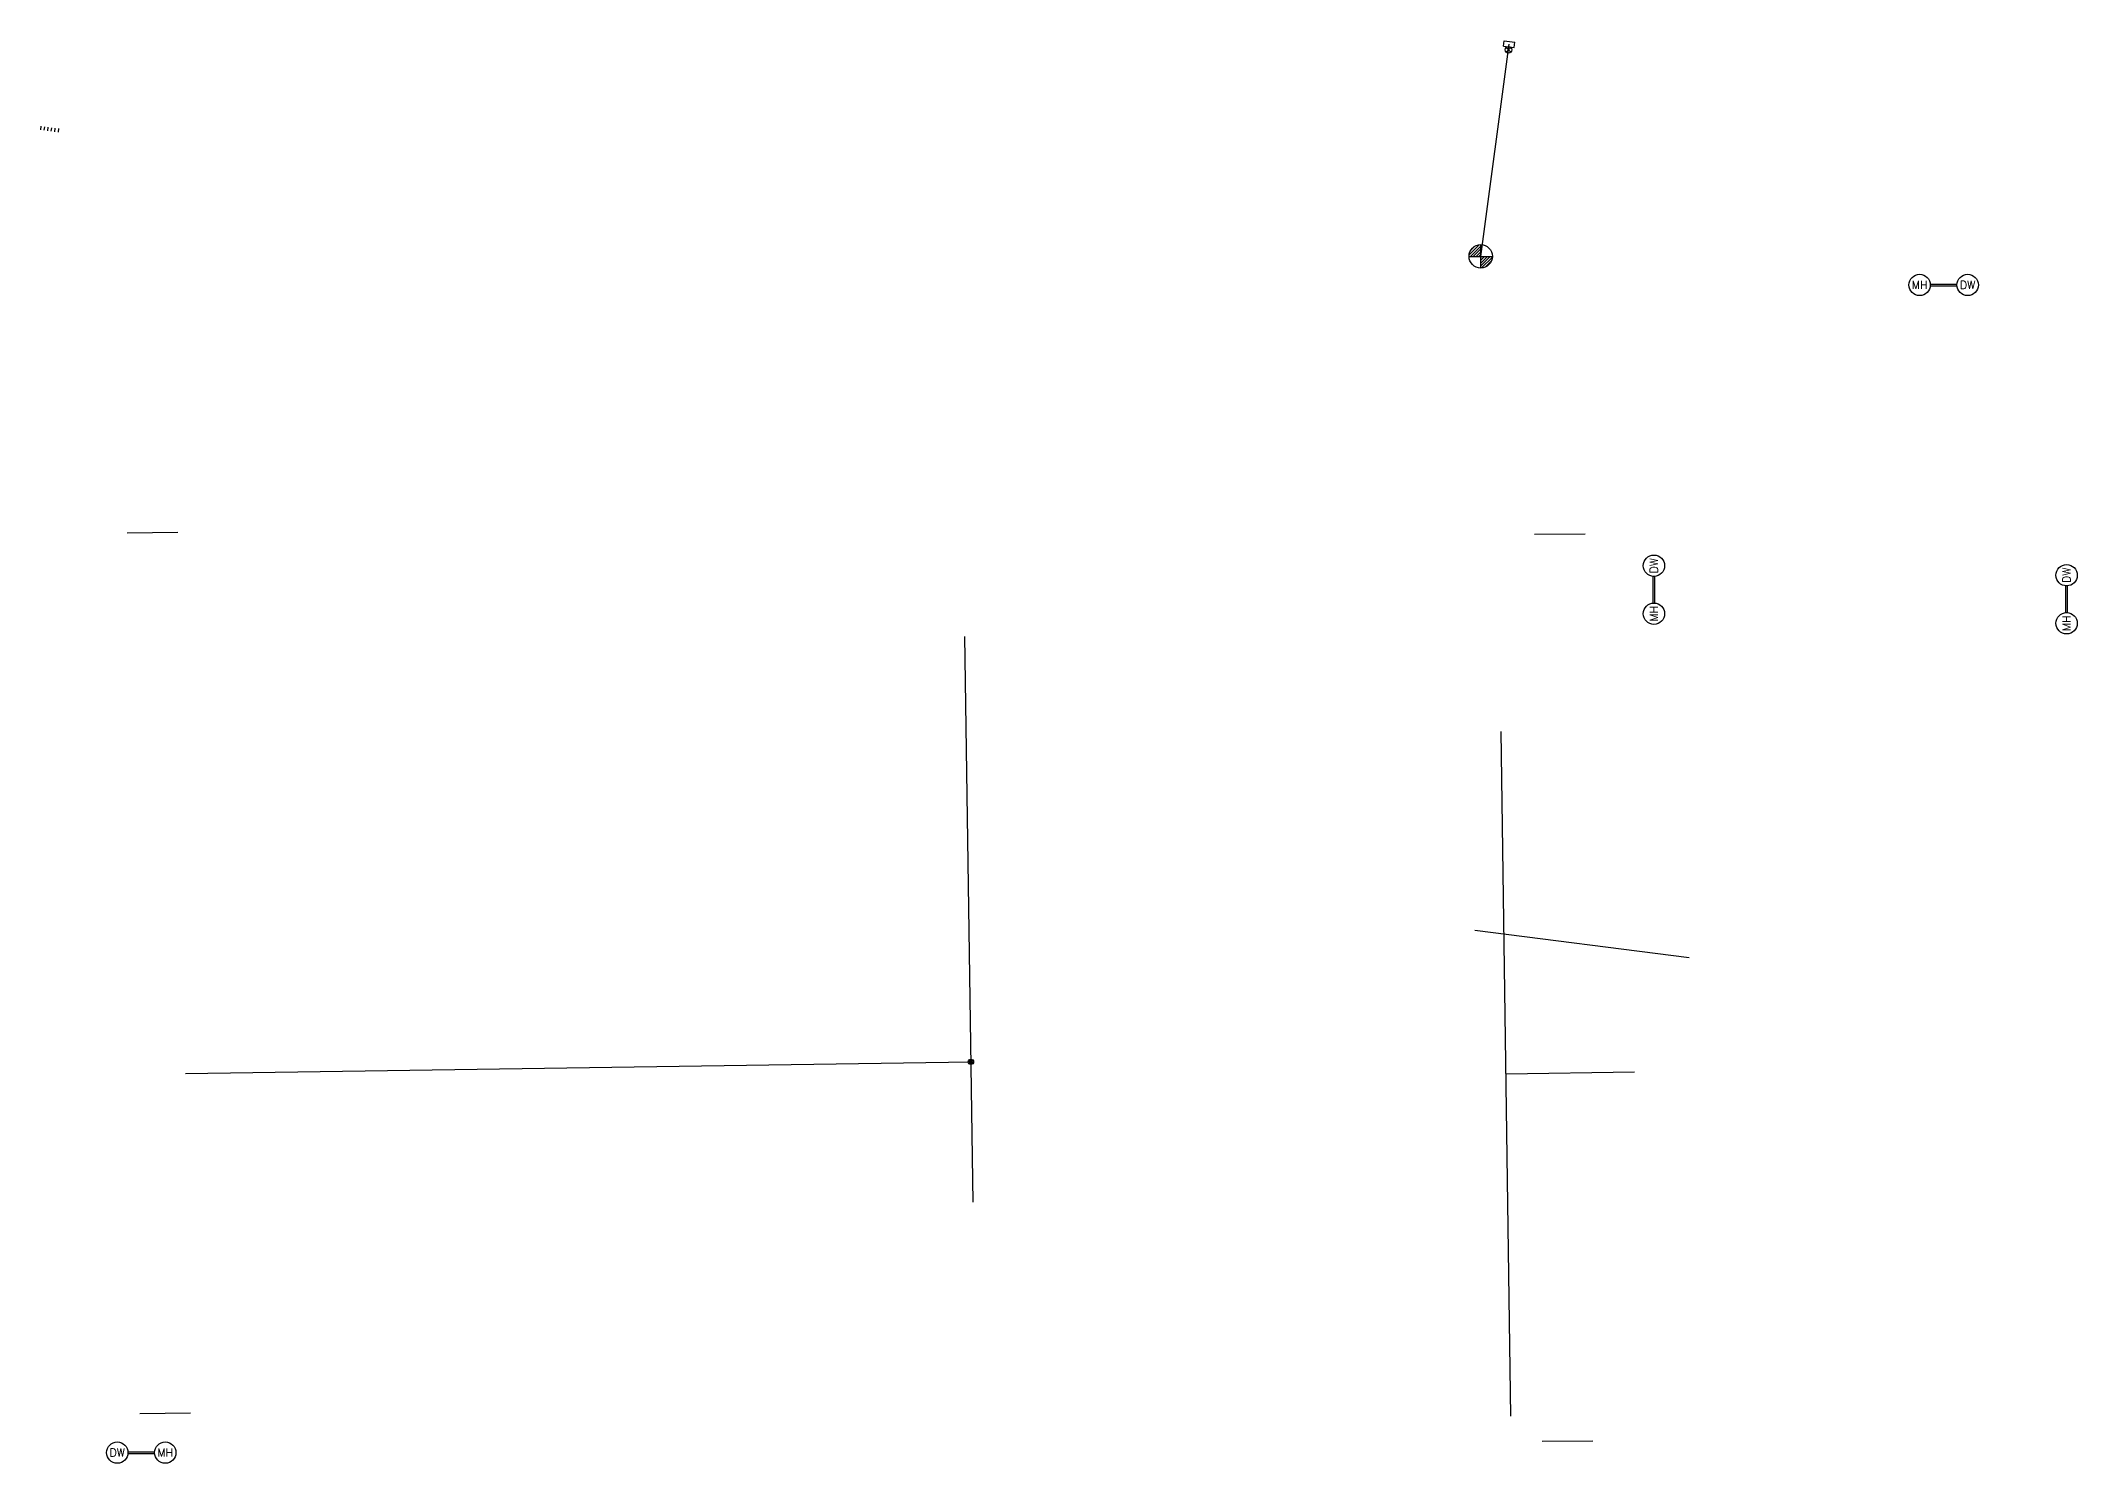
# Model space of a CAD drawing. Header units: feet. Extents: x 290000 to 290381, y 283761 to 284330.
# Drawn here: x 289999.8 to 290381.5, y 284063.9 to 284330.5 of the extents above; entities that cross this region are included whole.
import ezdxf
from ezdxf.enums import TextEntityAlignment as Align

# ---------------------------------------------------------------- set-up
doc = ezdxf.new("R2010")
doc.units = ezdxf.units.FT
doc.header["$MEASUREMENT"] = 0
doc.layers.get('0').update_dxf_attribs({"color": 30})
for name, color, linetype in [('_XREF', 1, 'Continuous'), ('BNDY', 2, 'Continuous'), ('C-STM', 230, 'Continuous'), ('C-STM-COURTYARD', 215, 'Continuous'), ('C-W', 130, 'Continuous'), ('C-W-FH', 131, 'Continuous'), ('C-W-SYM', 131, 'Continuous')]:
    doc.layers.add(name, color=color, linetype=linetype)
doc.styles.add('Simplex', font='simplex.shx')

# ---------------------------------------------------------------- blocks, each defined once
blk = doc.blocks.new('DRYWELL-PLUS')
for p, q in [((4, 0.33), (14, 0.33)), ((4, -0.33), (14, -0.33))]:
    blk.add_line(p, q)
for centre in [(0, 0), (18, 0)]:
    blk.add_circle(centre, 4)
at = {"style": 'Simplex'}
for s, p in [('MH', (0, 0)), ('DW', (18, 0))]:
    blk.add_text(s, height=3, dxfattribs=at).set_placement(p, align=Align.MIDDLE_CENTER)
blk = doc.blocks.new('HYDRANT')
for p, q in [((-2.19, 0), (2.19, 0)), ((-2.17, 0.29), (-0.29, 2.17)), ((-1.93, 0), (0, 1.92)), ((-1.9, 1.09), (-1.09, 1.9)), ((-1.4, 0), (0, 1.39)), ((-0.87, 0), (0, 0.86)), ((-0.34, 0), (0, 0.33)), ((0, -2.19), (0, 2.19)), ((0, -0.19), (0.2, 0)), ((0, -0.72), (0.73, 0)), ((0, -1.25), (1.26, 0)), ((0, -1.78), (1.79, 0)), ((0.13, -2.18), (2.18, -0.13)), ((0.82, -2.03), (2.03, -0.82))]:
    blk.add_line(p, q)
blk.add_circle((0, 0), 2.19)
blk = doc.blocks.new('VALVE-PHX')
for p, q in [((-2.1, -2.1), (2.1, 2.1)), ((2.1, -2.1), (-2.1, 2.1))]:
    blk.add_line(p, q)
blk.add_circle((0, 0), 3)
blk = doc.blocks.new('12NYOPLASTDOME')
for p, q in [((-0.5, 0), (0.5, 0)), ((0.43, 0.25), (-0.43, 0.25)), ((-0.25, -0.43), (-0.25, 0.43)), ((0, -0.5), (0, 0.5)), ((0.25, -0.43), (0.25, 0.43)), ((0.43, -0.25), (-0.43, -0.25))]:
    blk.add_line(p, q)
blk.add_circle((0, 0), 0.5)

msp = doc.modelspace()

# ---------------------------------------------------------------- linework, layer by layer
at = {"layer": '_XREF'}
for p, q in [((289999.81, 284313.78), (289999.9, 284314.45)), ((290000.47, 284313.7), (290000.56, 284314.36)), ((290001.13, 284313.61), (290001.22, 284314.27)), ((290001.79, 284313.52), (290001.88, 284314.18)), ((290002.45, 284313.43), (290002.54, 284314.1)), ((290003.12, 284313.35), (290003.2, 284314.01)), ((290003.12, 284313.35), (290003.2, 284314.01))]:
    msp.add_line(p, q, dxfattribs=at)
at = {"layer": 'BNDY'}
msp.add_line((290268.59, 284163.78), (290308.78, 284158.7), dxfattribs=at)
at = {"layer": 'C-STM'}
for p, q in [((290016.03, 284238.23, 1153.5), (290025.53, 284238.36, 1153.5)), ((290279.77, 284238.02), (290289.27, 284238.1)), ((290018.41, 284073.24, 1153.5), (290027.91, 284073.38, 1153.5)), ((290016.15, 284066.07, 1154.63), (290021.15, 284066.07, 1154.63)), ((290016.15, 284065.74, 1154.63), (290021.15, 284065.74, 1154.63)), ((290281.21, 284068.02), (290290.71, 284068.1))]:
    msp.add_line(p, q, dxfattribs=at)
for centre in [(290014.15, 284065.9, 1154.63), (290023.15, 284065.9, 1154.63)]:
    msp.add_circle(centre, 2, dxfattribs=at)
at = {"layer": 'C-STM-COURTYARD'}
for p, q in [((290172.97, 284218.81), (290174.53, 284112.82)), ((290275.35, 284072.72), (290273.52, 284201.05)), ((290026.95, 284136.96), (290174.15, 284139.13)), ((290274.43, 284136.89), (290298.48, 284137.25))]:
    msp.add_line(p, q, dxfattribs=at)
at = {"layer": 'C-W'}
msp.add_line((290269.69, 284290.07), (290275.04, 284329.85), dxfattribs=at)
at = {"layer": 'C-W-SYM'}
for p, q in [((290273.98, 284329.48), (290274.11, 284330.48)), ((290273.98, 284329.48), (290275.96, 284329.22)), ((290274.11, 284330.48), (290276.1, 284330.21)), ((290275.96, 284329.22), (290276.1, 284330.21))]:
    msp.add_line(p, q, dxfattribs=at)

# ---------------------------------------------------------------- block references
at = {"layer": 'C-STM', "xscale": 0.5, "yscale": 0.5, "zscale": 0.5}
msp.add_blockref('DRYWELL-PLUS', (290351.95, 284284.71, 1147), dxfattribs=at)
at = {"layer": 'C-STM', "xscale": 0.5, "yscale": 0.5, "zscale": 0.5, "rotation": 90}
for p in [(290302.15, 284223.1), (290379.49, 284221.32)]:
    msp.add_blockref('DRYWELL-PLUS', p, dxfattribs=at)
at = {"layer": 'C-STM-COURTYARD'}
msp.add_blockref('12NYOPLASTDOME', (290174.15, 284139.13), dxfattribs=at)
at = {"layer": 'C-W', "xscale": 0.2, "yscale": 0.2, "zscale": 0.2, "rotation": 90.00000000067496}
msp.add_blockref('VALVE-PHX', (290274.89, 284328.76), dxfattribs=at)
at = {"layer": 'C-W-FH'}
msp.add_blockref('HYDRANT', (290269.69, 284290.07), dxfattribs=at)

# ---------------------------------------------------------------- texts
at = {"layer": 'C-STM', "style": 'Simplex'}
for s, p in [('DW', (290014.15, 284065.9, 1154.63)), ('MH', (290023.15, 284065.9, 1154.63))]:
    msp.add_text(s, height=1.5, dxfattribs=at).set_placement(p, align=Align.MIDDLE_CENTER)

doc.saveas('drawing.dxf')
